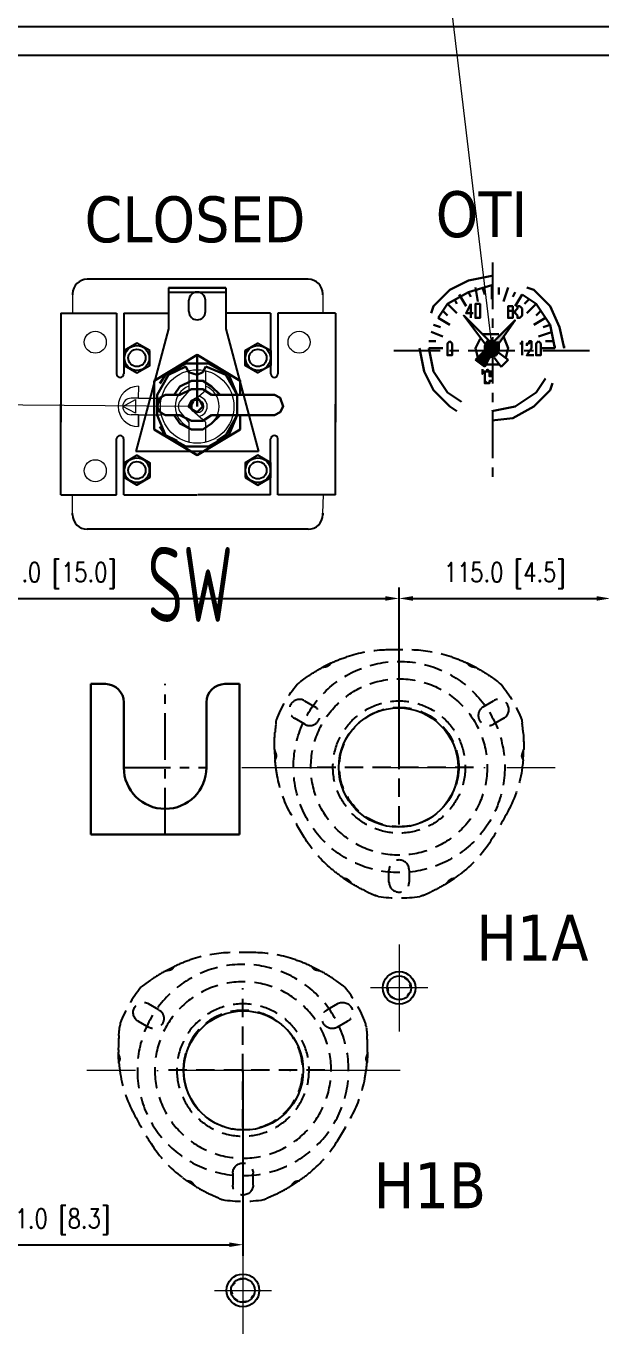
# Model space of a CAD drawing. Header units: millimetres. Extents: x 13152 to 35014, y -6229 to -226.
# Drawn here: x 27159 to 27471, y -1879 to -1167 of the extents above; entities that cross this region are included whole.
import ezdxf
from ezdxf.enums import TextEntityAlignment as Align

# ---------------------------------------------------------------- set-up
doc = ezdxf.new("R2010")
doc.units = ezdxf.units.MM
doc.header["$LTSCALE"] = 4
for name, pattern in [('ACAD_ISO03W100', [1.18, 0.47, -0.71]), ('ACAD_ISO10W100', [18, 12, -3, 0, -3]), ('CENTERX2', [101.6, 63.5, -12.7, 12.7, -12.7]), ('DASHED', [0.75, 0.5, -0.25])]:
    doc.linetypes.add(name, pattern=pattern)
doc.layers.add('1', color=12, linetype='Continuous')
doc.layers.add('4虚线层', color=6, linetype='DASHED')
for name, color, linetype, lineweight in [('标注、文本', 3, 'Continuous', 25), ('粗实线', 4, 'Continuous', 53), ('铁心', 3, 'Continuous', 0)]:
    doc.layers.add(name, color=color, linetype=linetype, lineweight=lineweight)
doc.styles.add('pdm', font='gbenor.shx', dxfattribs={"width": 0.8, "bigfont": 'gbhzfs.shx'})
doc.styles.add('Tahoma$001', font='tahoma.ttf', dxfattribs={"height": 2.159784})
doc.styles.add('TH_GBDIM', font='romans.shx', dxfattribs={"width": 0.8, "bigfont": 'gbcbig.shx'})
doc.dimstyles.new('TH_GBDIM1', dxfattribs={"dimscale": 3, "dimtxt": 3.5, "dimasz": 2.5, "dimexe": 2, "dimexo": 0, "dimgap": 1.5, "dimtad": 1, "dimdec": 1, "dimzin": 0, "dimdsep": 46, "dimtxsty": 'TH_GBDIM', "dimcen": 2.5, "dimclrd": 3, "dimclre": 256, "dimclrt": 2, "dimadec": 0, "dimazin": 0, "dimtfac": 0.714286, "dimtdec": 1, "dimtmove": 0, "dimatfit": 3, "dimfxl": 1, "dimtzin": 0, "dimlwd": -1, "dimlwe": -1, "dimarcsym": 0})

# ---------------------------------------------------------------- blocks, each defined once
blk = doc.blocks.new('A$C03F92070')
at = {"layer": '4虚线层', "ltscale": 5}
for p, q in [((67.85, 40.24), (67.85, 116.01)), ((16.36, 107.57), (21.99, 104.32)), ((113.71, 104.32), (119.34, 107.57)), ((16.49, 94.79), (10.86, 98.04)), ((124.84, 98.04), (119.21, 94.79)), ((23.33, 71.49), (112.37, 71.49)), ((62.35, 8.86), (62.35, 15.36)), ((73.35, 15.36), (73.35, 8.86))]:
    blk.add_line(p, q, dxfattribs=at)
for radius in [57.5, 48, 36, 32.5]:
    blk.add_circle((67.85, 71.49), radius, dxfattribs=at)
at = {"layer": '4虚线层', "ltscale": 5, "extrusion": (0, 0, -1)}
for centre, radius, start, end in [((-62.34, 65.41), 70, 71.02185, 87.94531), ((-67.85, -88.03), 223.54, 87.94531, 92.05469), ((-73.35, 65.41), 70, 92.05469, 108.97815), ((-68.85, 46.49), 90, 64.92451, 71.02185), ((-66.85, 46.49), 90, 108.97815, 115.07549), ((-68.85, 46.49), 90, 55.4521, 61.38179), ((-66.85, 46.49), 90, 118.61821, 124.5479), ((-67.85, 71.49), 71.5, 20.96454, 39.03546), ((-68.85, 46.49), 90, 51.08313, 52.23427), ((-66.85, 46.49), 90, 127.76573, 128.91687), ((-67.85, 71.49), 71.5, 140.96454, 159.03546), ((-90, 83.12), 90, 7.76573, 8.91687), ((-45.7, 83.12), 90, 171.08313, 172.23427), ((-90, 83.12), 90, 358.61821, 4.5479), ((-45.7, 83.12), 90, 175.4521, 181.38179), ((-90, 83.12), 90, 349.46719, 355.07549), ((-65.57, 80.82), 70, 186.60228, 207.21776), ((-45.7, 83.12), 90, 184.92451, 186.60228), ((-70.33, 79.46), 70, 331.9245, 349.46719), ((-205.81, 151.73), 223.54, 327.65027, 331.9245), ((70.97, 151.05), 223.54, 207.21776, 212.35682), ((-76.09, 69.57), 70, 310.17076, 327.65027), ((-58.73, 68.87), 70, 212.35682, 233.02623), ((-89, 84.85), 90, 304.92451, 310.17076), ((-89, 84.85), 90, 295.4521, 301.38179), ((-46.7, 84.85), 90, 238.61821, 244.5479), ((-46.7, 84.85), 90, 233.02623, 235.07549), ((-89, 84.85), 90, 291.08313, 292.23427), ((-67.85, 71.49), 71.5, 260.96454, 279.03546), ((-46.7, 84.85), 90, 247.76573, 248.91687)]:
    blk.add_arc(centre, radius, start, end, dxfattribs=at)
at = {"layer": '4虚线层', "ltscale": 5}
for centre, start, end in [((13.61, 102.81), 60, 240), ((122.09, 102.81), 300, 120), ((19.24, 99.56), 240, 60), ((116.46, 99.56), 120, 300), ((67.85, 15.36), 0, 180), ((67.85, 8.86), 180, 0)]:
    blk.add_arc(centre, 5.5, start, end, dxfattribs=at)
for points, knots in [([(30.89, 128.1), (30.89, 128.1), (30.88, 128.1), (30.83, 128.07), (30.76, 128.04), (30.57, 127.95), (30.45, 127.89), (30.18, 127.77), (30.03, 127.69), (29.7, 127.53), (29.52, 127.45), (29.16, 127.27), (28.96, 127.17), (28.58, 126.98), (28.39, 126.89), (27.99, 126.69), (27.8, 126.59), (27.42, 126.39), (27.24, 126.3), (26.87, 126.11), (26.7, 126.02), (26.39, 125.85), (26.24, 125.77), (25.98, 125.63), (25.87, 125.57), (25.69, 125.47), (25.63, 125.44), (25.58, 125.41), (25.57, 125.4), (25.57, 125.4), (25.57, 125.4), (25.57, 125.4)], [0, 0, 0, 0, 0.043819, 0.043819, 0.119878, 0.119878, 0.195937, 0.195937, 0.271996, 0.271996, 0.348055, 0.348055, 0.424114, 0.424114, 0.500173, 0.500173, 0.576231, 0.576231, 0.65229, 0.65229, 0.728349, 0.728349, 0.804408, 0.804408, 0.880467, 0.880467, 0.956526, 0.956526, 0.994556, 0.994556, 1, 1, 1, 1]), ([(30.71, 128.01), (30.65, 127.99), (30.59, 127.94), (30.48, 127.84), (30.42, 127.77), (30.3, 127.62), (30.24, 127.54), (30.11, 127.35), (30.04, 127.25), (29.89, 127.05), (29.81, 126.95), (29.62, 126.74), (29.51, 126.65), (29.29, 126.47), (29.16, 126.4), (28.9, 126.26), (28.77, 126.2), (28.36, 126.06), (28.08, 125.99), (27.53, 125.87), (27.26, 125.83), (26.87, 125.76), (26.75, 125.74), (26.5, 125.7), (26.38, 125.67), (26.05, 125.61), (25.85, 125.56), (25.74, 125.5)], [0, 0, 0, 0, 0.0625, 0.0625, 0.125, 0.125, 0.1875, 0.1875, 0.25, 0.25, 0.3125, 0.3125, 0.375, 0.375, 0.4375, 0.4375, 0.5, 0.5, 0.625, 0.625, 0.75, 0.75, 0.8125, 0.8125, 0.875, 0.875, 1, 1, 1, 1]), ([(110.13, 125.4), (110.13, 125.4), (110.13, 125.4), (110.13, 125.4), (110.12, 125.41), (110.07, 125.44), (110.01, 125.47), (109.83, 125.57), (109.72, 125.63), (109.46, 125.77), (109.31, 125.85), (108.99, 126.02), (108.81, 126.11), (108.45, 126.3), (108.26, 126.4), (107.88, 126.6), (107.68, 126.7), (107.29, 126.9), (107.1, 127), (106.72, 127.18), (106.53, 127.28), (106.16, 127.46), (105.99, 127.54), (105.66, 127.7), (105.51, 127.77), (105.24, 127.9), (105.12, 127.95), (104.94, 128.04), (104.87, 128.07), (104.82, 128.09), (104.81, 128.1), (104.8, 128.1), (104.8, 128.1), (104.8, 128.1)], [0, 0, 0, 0, 0.005743, 0.005743, 0.043766, 0.043766, 0.119813, 0.119813, 0.195859, 0.195859, 0.271906, 0.271906, 0.347952, 0.347952, 0.423999, 0.423999, 0.500046, 0.500046, 0.576092, 0.576092, 0.652139, 0.652139, 0.728185, 0.728185, 0.804232, 0.804232, 0.880279, 0.880279, 0.956325, 0.956325, 0.994349, 0.994349, 1, 1, 1, 1]), ([(109.96, 125.5), (109.9, 125.53), (109.83, 125.55), (109.65, 125.6), (109.54, 125.63), (109.21, 125.7), (108.96, 125.74), (108.44, 125.83), (108.17, 125.87), (107.63, 125.99), (107.34, 126.06), (106.94, 126.2), (106.8, 126.26), (106.54, 126.39), (106.42, 126.47), (106.19, 126.64), (106.08, 126.74), (105.9, 126.94), (105.81, 127.05), (105.66, 127.25), (105.59, 127.35), (105.46, 127.53), (105.39, 127.62), (105.28, 127.77), (105.22, 127.84), (105.11, 127.94), (105.05, 127.99), (104.99, 128.01)], [0, 0, 0, 0, 0.0625, 0.0625, 0.125, 0.125, 0.25, 0.25, 0.375, 0.375, 0.5, 0.5, 0.5625, 0.5625, 0.625, 0.625, 0.6875, 0.6875, 0.75, 0.75, 0.8125, 0.8125, 0.875, 0.875, 0.9375, 0.9375, 1, 1, 1, 1]), ([(13.95, 117.81), (13.92, 117.79), (13.88, 117.76), (13.82, 117.71), (13.77, 117.67), (13.74, 117.65), (13.73, 117.64)], [0, 0, 0, 0, 0.272943, 0.542517, 0.809704, 1, 1, 1, 1]), ([(14.22, 118.02), (14.2, 118), (14.15, 117.96), (14.08, 117.91), (14.01, 117.86), (13.97, 117.82), (13.95, 117.81)], [0, 0, 0, 0, 0.251777, 0.501943, 0.751136, 1, 1, 1, 1]), ([(14.55, 118.27), (14.52, 118.25), (14.46, 118.2), (14.38, 118.14), (14.3, 118.08), (14.25, 118.04), (14.22, 118.02)], [0, 0, 0, 0, 0.251749, 0.501948, 0.751171, 1, 1, 1, 1]), ([(15.74, 119.15), (15.69, 119.12), (15.59, 119.05), (15.45, 118.94), (15.32, 118.84), (15.18, 118.74), (15.05, 118.65), (14.92, 118.55), (14.8, 118.45), (14.67, 118.36), (14.59, 118.3), (14.55, 118.27)], [0, 0, 0, 0, 0.114473, 0.22719, 0.338528, 0.448878, 0.558641, 0.668227, 0.778044, 0.888502, 1, 1, 1, 1]), ([(17.82, 120.63), (17.81, 120.62), (17.74, 120.57), (17.58, 120.46), (17.28, 120.26), (16.94, 120.02), (16.6, 119.78), (16.29, 119.55), (16.01, 119.35), (15.83, 119.22), (15.74, 119.15)], [0, 0, 0, 0, 0.026865, 0.187364, 0.351072, 0.511786, 0.674931, 0.783277, 0.891149, 1, 1, 1, 1]), ([(119.96, 119.15), (119.92, 119.19), (119.82, 119.25), (119.69, 119.35), (119.55, 119.45), (119.41, 119.55), (119.28, 119.65), (119.06, 119.81), (118.76, 120.02), (118.42, 120.26), (118.12, 120.46), (117.96, 120.57), (117.89, 120.62), (117.88, 120.63)], [0, 0, 0, 0, 0.05466, 0.108896, 0.162888, 0.216817, 0.270864, 0.325211, 0.488741, 0.649833, 0.813717, 0.974388, 1, 1, 1, 1]), ([(121.15, 118.27), (121.11, 118.3), (121.03, 118.36), (120.9, 118.45), (120.78, 118.55), (120.65, 118.65), (120.52, 118.74), (120.38, 118.84), (120.25, 118.94), (120.1, 119.05), (120.01, 119.12), (119.96, 119.15)], [0, 0, 0, 0, 0.111498, 0.221956, 0.331773, 0.441359, 0.551122, 0.661472, 0.77281, 0.885527, 1, 1, 1, 1]), ([(121.48, 118.02), (121.45, 118.04), (121.4, 118.08), (121.32, 118.14), (121.23, 118.2), (121.18, 118.25), (121.15, 118.27)], [0, 0, 0, 0, 0.248829, 0.498052, 0.748251, 1, 1, 1, 1]), ([(121.75, 117.81), (121.73, 117.82), (121.69, 117.86), (121.62, 117.91), (121.55, 117.96), (121.5, 118), (121.48, 118.02)], [0, 0, 0, 0, 0.248864, 0.498057, 0.748223, 1, 1, 1, 1]), ([(121.97, 117.64), (121.96, 117.65), (121.93, 117.67), (121.88, 117.71), (121.82, 117.76), (121.78, 117.79), (121.75, 117.81)], [0, 0, 0, 0, 0.190293, 0.457482, 0.727057, 1, 1, 1, 1]), ([(0.52, 92.79), (0.51, 92.73), (0.5, 92.62), (0.48, 92.45), (0.46, 92.28), (0.45, 92.11), (0.43, 91.95), (0.4, 91.68), (0.37, 91.32), (0.33, 90.9), (0.3, 90.54), (0.29, 90.34), (0.28, 90.26), (0.28, 90.25)], [0, 0, 0, 0, 0.05466, 0.108897, 0.162889, 0.216817, 0.270864, 0.325211, 0.488741, 0.649833, 0.813717, 0.974388, 1, 1, 1, 1]), ([(0.69, 94.25), (0.68, 94.21), (0.67, 94.11), (0.65, 93.95), (0.63, 93.8), (0.61, 93.64), (0.59, 93.47), (0.57, 93.31), (0.55, 93.14), (0.53, 92.96), (0.52, 92.85), (0.52, 92.79)], [0, 0, 0, 0, 0.111498, 0.221956, 0.331773, 0.441359, 0.551122, 0.661472, 0.77281, 0.885527, 1, 1, 1, 1]), ([(0.74, 94.67), (0.73, 94.63), (0.73, 94.57), (0.71, 94.47), (0.7, 94.36), (0.69, 94.29), (0.69, 94.25)], [0, 0, 0, 0, 0.248829, 0.498052, 0.748251, 1, 1, 1, 1]), ([(0.82, 95.29), (0.82, 95.27), (0.81, 95.24), (0.81, 95.17), (0.8, 95.1), (0.79, 95.04), (0.78, 95.01)], [0, 0, 0, 0, 0.190297, 0.457484, 0.727058, 1, 1, 1, 1]), ([(134.92, 95.01), (134.91, 95.04), (134.9, 95.1), (134.89, 95.17), (134.89, 95.24), (134.88, 95.27), (134.88, 95.29)], [0, 0, 0, 0, 0.272943, 0.542517, 0.809704, 1, 1, 1, 1]), ([(134.96, 94.67), (134.96, 94.7), (134.95, 94.76), (134.94, 94.85), (134.93, 94.93), (134.92, 94.98), (134.92, 95.01)], [0, 0, 0, 0, 0.251777, 0.501943, 0.751136, 1, 1, 1, 1]), ([(135.01, 94.25), (135.01, 94.29), (135, 94.36), (134.99, 94.47), (134.97, 94.57), (134.96, 94.63), (134.96, 94.67)], [0, 0, 0, 0, 0.251749, 0.501948, 0.751171, 1, 1, 1, 1]), ([(135.18, 92.79), (135.18, 92.85), (135.16, 92.96), (135.15, 93.14), (135.13, 93.31), (135.11, 93.47), (135.09, 93.64), (135.07, 93.8), (135.05, 93.95), (135.03, 94.11), (135.02, 94.21), (135.01, 94.25)], [0, 0, 0, 0, 0.114473, 0.22719, 0.338528, 0.448878, 0.558641, 0.668227, 0.778044, 0.888502, 1, 1, 1, 1]), ([(135.42, 90.25), (135.42, 90.26), (135.41, 90.34), (135.4, 90.54), (135.37, 90.9), (135.33, 91.31), (135.29, 91.73), (135.25, 92.11), (135.22, 92.45), (135.2, 92.67), (135.18, 92.79)], [0, 0, 0, 0, 0.026865, 0.187364, 0.351073, 0.511786, 0.674931, 0.783277, 0.891149, 1, 1, 1, 1]), ([(0.02, 81.15), (0.02, 81.15), (0.02, 81.15), (0.02, 81.15), (0.02, 81.14), (0.02, 81.08), (0.02, 81.01), (0.02, 80.81), (0.03, 80.68), (0.04, 80.38), (0.04, 80.21), (0.05, 79.85), (0.06, 79.65), (0.08, 79.24), (0.09, 79.03), (0.11, 78.6), (0.12, 78.38), (0.14, 77.94), (0.16, 77.72), (0.18, 77.3), (0.2, 77.09), (0.23, 76.68), (0.24, 76.49), (0.27, 76.13), (0.28, 75.96), (0.3, 75.67), (0.32, 75.54), (0.33, 75.33), (0.34, 75.26), (0.34, 75.2), (0.35, 75.19), (0.35, 75.19), (0.35, 75.19), (0.35, 75.19)], [0, 0, 0, 0, 0.005743, 0.005743, 0.043766, 0.043766, 0.119813, 0.119813, 0.195859, 0.195859, 0.271906, 0.271906, 0.347952, 0.347952, 0.423999, 0.423999, 0.500046, 0.500046, 0.576092, 0.576092, 0.652139, 0.652139, 0.728185, 0.728185, 0.804232, 0.804232, 0.880279, 0.880279, 0.956325, 0.956325, 0.994349, 0.994349, 1, 1, 1, 1]), ([(0.02, 80.95), (0.02, 80.89), (0.04, 80.81), (0.08, 80.63), (0.12, 80.53), (0.22, 80.21), (0.31, 79.97), (0.5, 79.47), (0.59, 79.22), (0.76, 78.69), (0.85, 78.41), (0.92, 77.98), (0.94, 77.84), (0.96, 77.55), (0.95, 77.4), (0.91, 77.12), (0.88, 76.97), (0.8, 76.71), (0.75, 76.59), (0.65, 76.35), (0.6, 76.24), (0.51, 76.03), (0.47, 75.94), (0.39, 75.76), (0.37, 75.68), (0.33, 75.53), (0.32, 75.46), (0.33, 75.4)], [0, 0, 0, 0, 0.0625, 0.0625, 0.125, 0.125, 0.25, 0.25, 0.375, 0.375, 0.5, 0.5, 0.5625, 0.5625, 0.625, 0.625, 0.6875, 0.6875, 0.75, 0.75, 0.8125, 0.8125, 0.875, 0.875, 0.9375, 0.9375, 1, 1, 1, 1]), ([(135.37, 75.4), (135.38, 75.46), (135.37, 75.53), (135.33, 75.68), (135.31, 75.76), (135.23, 75.94), (135.19, 76.03), (135.1, 76.24), (135.04, 76.35), (134.95, 76.58), (134.9, 76.71), (134.82, 76.97), (134.79, 77.11), (134.75, 77.4), (134.74, 77.54), (134.76, 77.83), (134.78, 77.98), (134.85, 78.4), (134.93, 78.68), (135.11, 79.21), (135.2, 79.47), (135.34, 79.84), (135.38, 79.96), (135.47, 80.2), (135.51, 80.31), (135.62, 80.63), (135.68, 80.83), (135.68, 80.95)], [0, 0, 0, 0, 0.0625, 0.0625, 0.125, 0.125, 0.1875, 0.1875, 0.25, 0.25, 0.3125, 0.3125, 0.375, 0.375, 0.4375, 0.4375, 0.5, 0.5, 0.625, 0.625, 0.75, 0.75, 0.8125, 0.8125, 0.875, 0.875, 1, 1, 1, 1]), ([(135.35, 75.19), (135.35, 75.19), (135.35, 75.2), (135.36, 75.26), (135.37, 75.34), (135.38, 75.54), (135.4, 75.67), (135.42, 75.97), (135.43, 76.14), (135.46, 76.51), (135.48, 76.7), (135.5, 77.11), (135.52, 77.32), (135.54, 77.75), (135.56, 77.97), (135.58, 78.41), (135.59, 78.62), (135.61, 79.05), (135.62, 79.26), (135.64, 79.67), (135.65, 79.86), (135.66, 80.22), (135.66, 80.39), (135.67, 80.68), (135.67, 80.81), (135.68, 81.01), (135.68, 81.08), (135.68, 81.14), (135.68, 81.15), (135.68, 81.15), (135.68, 81.15), (135.68, 81.15)], [0, 0, 0, 0, 0.043819, 0.043819, 0.119878, 0.119878, 0.195937, 0.195937, 0.271996, 0.271996, 0.348055, 0.348055, 0.424114, 0.424114, 0.500173, 0.500173, 0.576232, 0.576232, 0.65229, 0.65229, 0.728349, 0.728349, 0.804408, 0.804408, 0.880467, 0.880467, 0.956526, 0.956526, 0.994556, 0.994556, 1, 1, 1, 1]), ([(37.3, 11.18), (37.3, 11.18), (37.31, 11.17), (37.36, 11.14), (37.42, 11.09), (37.59, 10.98), (37.7, 10.9), (37.95, 10.73), (38.09, 10.63), (38.39, 10.43), (38.55, 10.32), (38.89, 10.09), (39.07, 9.97), (39.42, 9.73), (39.61, 9.61), (39.98, 9.37), (40.16, 9.26), (40.51, 9.03), (40.69, 8.91), (41.04, 8.69), (41.2, 8.59), (41.51, 8.4), (41.65, 8.31), (41.9, 8.16), (42.01, 8.09), (42.18, 7.99), (42.24, 7.95), (42.29, 7.92), (42.3, 7.91), (42.3, 7.91), (42.3, 7.91), (42.3, 7.91)], [0, 0, 0, 0, 0.043819, 0.043819, 0.119878, 0.119878, 0.195937, 0.195937, 0.271996, 0.271996, 0.348055, 0.348055, 0.424114, 0.424114, 0.500173, 0.500173, 0.576231, 0.576231, 0.65229, 0.65229, 0.728349, 0.728349, 0.804408, 0.804408, 0.880467, 0.880467, 0.956526, 0.956526, 0.994556, 0.994556, 1, 1, 1, 1]), ([(37.47, 11.06), (37.52, 11.02), (37.59, 11), (37.73, 10.95), (37.82, 10.93), (38.01, 10.91), (38.11, 10.9), (38.34, 10.88), (38.46, 10.87), (38.71, 10.83), (38.85, 10.81), (39.11, 10.75), (39.25, 10.71), (39.52, 10.6), (39.64, 10.53), (39.89, 10.37), (40.01, 10.29), (40.34, 10.01), (40.54, 9.8), (40.91, 9.38), (41.09, 9.17), (41.34, 8.87), (41.42, 8.77), (41.58, 8.58), (41.66, 8.48), (41.88, 8.23), (42.02, 8.08), (42.13, 8.02)], [0, 0, 0, 0, 0.0625, 0.0625, 0.125, 0.125, 0.1875, 0.1875, 0.25, 0.25, 0.3125, 0.3125, 0.375, 0.375, 0.4375, 0.4375, 0.5, 0.5, 0.625, 0.625, 0.75, 0.75, 0.8125, 0.8125, 0.875, 0.875, 1, 1, 1, 1]), ([(93.4, 7.91), (93.4, 7.91), (93.4, 7.91), (93.4, 7.91), (93.41, 7.92), (93.46, 7.95), (93.52, 7.99), (93.69, 8.09), (93.8, 8.16), (94.06, 8.32), (94.2, 8.4), (94.51, 8.6), (94.68, 8.7), (95.02, 8.92), (95.2, 9.04), (95.56, 9.27), (95.75, 9.39), (96.12, 9.63), (96.3, 9.75), (96.65, 9.98), (96.83, 10.1), (97.16, 10.33), (97.32, 10.43), (97.62, 10.64), (97.76, 10.73), (98.01, 10.9), (98.11, 10.98), (98.28, 11.1), (98.34, 11.14), (98.39, 11.17), (98.4, 11.18), (98.4, 11.18), (98.4, 11.18), (98.4, 11.18)], [0, 0, 0, 0, 0.005743, 0.005743, 0.043766, 0.043766, 0.119813, 0.119813, 0.195859, 0.195859, 0.271906, 0.271906, 0.347952, 0.347952, 0.423999, 0.423999, 0.500046, 0.500046, 0.576092, 0.576092, 0.652139, 0.652139, 0.728185, 0.728185, 0.804232, 0.804232, 0.880279, 0.880279, 0.956325, 0.956325, 0.994349, 0.994349, 1, 1, 1, 1]), ([(93.57, 8.02), (93.62, 8.05), (93.68, 8.1), (93.82, 8.23), (93.89, 8.31), (94.11, 8.56), (94.27, 8.76), (94.61, 9.17), (94.79, 9.38), (95.16, 9.79), (95.36, 10), (95.69, 10.28), (95.8, 10.37), (96.05, 10.53), (96.18, 10.6), (96.44, 10.71), (96.58, 10.75), (96.85, 10.81), (96.98, 10.83), (97.24, 10.87), (97.36, 10.88), (97.58, 10.9), (97.69, 10.91), (97.88, 10.93), (97.96, 10.95), (98.11, 11), (98.18, 11.02), (98.23, 11.06)], [0, 0, 0, 0, 0.0625, 0.0625, 0.125, 0.125, 0.25, 0.25, 0.375, 0.375, 0.5, 0.5, 0.5625, 0.5625, 0.625, 0.625, 0.6875, 0.6875, 0.75, 0.75, 0.8125, 0.8125, 0.875, 0.875, 0.9375, 0.9375, 1, 1, 1, 1]), ([(50.31, 3.59), (50.32, 3.59), (50.4, 3.55), (50.57, 3.46), (50.9, 3.31), (51.28, 3.14), (51.66, 2.96), (52.01, 2.8), (52.32, 2.67), (52.52, 2.57), (52.63, 2.53)], [0, 0, 0, 0, 0.026866, 0.187364, 0.351073, 0.511786, 0.674931, 0.783277, 0.891149, 1, 1, 1, 1]), ([(52.63, 2.53), (52.68, 2.5), (52.79, 2.46), (52.95, 2.39), (53.11, 2.32), (53.26, 2.25), (53.41, 2.19), (53.56, 2.12), (53.7, 2.06), (53.85, 2), (53.94, 1.96), (53.98, 1.94)], [0, 0, 0, 0, 0.114473, 0.22719, 0.338528, 0.448878, 0.558641, 0.668227, 0.778044, 0.888502, 1, 1, 1, 1]), ([(53.98, 1.94), (54.02, 1.93), (54.09, 1.9), (54.18, 1.86), (54.28, 1.82), (54.34, 1.79), (54.37, 1.78)], [0, 0, 0, 0, 0.251749, 0.501948, 0.751171, 1, 1, 1, 1]), ([(54.37, 1.78), (54.4, 1.77), (54.45, 1.74), (54.54, 1.71), (54.61, 1.68), (54.66, 1.66), (54.69, 1.65)], [0, 0, 0, 0, 0.251777, 0.501943, 0.751136, 1, 1, 1, 1]), ([(54.69, 1.65), (54.71, 1.64), (54.77, 1.61), (54.84, 1.58), (54.9, 1.56), (54.93, 1.55), (54.94, 1.54)], [0, 0, 0, 0, 0.272943, 0.542518, 0.809705, 1, 1, 1, 1]), ([(80.76, 1.54), (80.77, 1.55), (80.8, 1.56), (80.86, 1.58), (80.93, 1.61), (80.99, 1.64), (81.01, 1.65)], [0, 0, 0, 0, 0.190295, 0.457482, 0.727057, 1, 1, 1, 1]), ([(81.01, 1.65), (81.04, 1.66), (81.08, 1.68), (81.16, 1.71), (81.25, 1.74), (81.3, 1.77), (81.33, 1.78)], [0, 0, 0, 0, 0.248864, 0.498057, 0.748223, 1, 1, 1, 1]), ([(81.33, 1.78), (81.36, 1.79), (81.42, 1.82), (81.52, 1.86), (81.61, 1.9), (81.68, 1.93), (81.72, 1.94)], [0, 0, 0, 0, 0.248829, 0.498052, 0.748251, 1, 1, 1, 1]), ([(81.72, 1.94), (81.76, 1.96), (81.85, 2), (82, 2.06), (82.14, 2.12), (82.29, 2.19), (82.44, 2.25), (82.59, 2.32), (82.75, 2.39), (82.91, 2.46), (83.02, 2.5), (83.07, 2.53)], [0, 0, 0, 0, 0.111498, 0.221956, 0.331773, 0.441359, 0.551122, 0.661472, 0.77281, 0.885527, 1, 1, 1, 1]), ([(83.07, 2.53), (83.12, 2.55), (83.23, 2.6), (83.38, 2.67), (83.54, 2.73), (83.69, 2.8), (83.84, 2.87), (84.09, 2.98), (84.42, 3.14), (84.8, 3.31), (85.13, 3.46), (85.3, 3.55), (85.38, 3.58), (85.39, 3.59)], [0, 0, 0, 0, 0.05466, 0.108897, 0.162889, 0.216817, 0.270864, 0.325211, 0.488741, 0.649834, 0.813718, 0.974389, 1, 1, 1, 1])]:
    blk.add_open_spline(points, degree=3, knots=knots, dxfattribs=at)
blk.add_open_spline([(0.82, 95.28), (0.81, 95.2), (0.82, 95.09), (0.84, 94.95)], degree=3, dxfattribs=at)
blk = doc.blocks.new('A$C78BF4BCD')
at = {"layer": '1', "color": 1, "linetype": 'CENTERX2', "lineweight": -3, "ltscale": 0.1}
for p, q in [((40.5, 0), (40.5, 82)), ((63, 36.5), (18, 36.5))]:
    blk.add_line(p, q, dxfattribs=at)
at = {"layer": '粗实线', "lineweight": 30}
for p, q in [((0, 0), (0, 82)), ((8, 82), (0, 82)), ((81, 82), (73, 82)), ((81, 0), (81, 82)), ((18, 36.5), (18, 72)), ((63, 36.5), (63, 72)), ((81, 0), (0, 0))]:
    blk.add_line(p, q, dxfattribs=at)
for centre, radius, start, end in [((8, 72), 10, 0, 90), ((73, 72), 10, 90, 180), ((40.5, 36.5), 22.5, 180, 0)]:
    blk.add_arc(centre, radius, start, end, dxfattribs=at)
blk = doc.blocks.new('A$C2C6D2C8C')
at = {"color": 0, "linetype": 'ByBlock'}
for p, q in [((134.71, 136.18), (14.42, 136.18)), ((6.48, 128.24), (6.48, 127.68)), ((58.68, 131.42), (58.68, 109.14)), ((89.87, 131.42), (58.68, 131.42)), ((58.68, 131.42), (89.87, 131.42)), ((58.68, 129.19), (89.87, 129.19)), ((89.87, 131.42), (89.87, 109.14)), ((142.66, 127.68), (142.66, 128.24)), ((69.82, 118.56), (69.82, 124.74)), ((78.73, 118.56), (78.73, 124.74)), ((0, 117.68), (30.38, 117.68)), ((0, 117.68), (0, 58.38)), ((20.29, 117.68), (26.38, 117.68)), ((30.29, 117.68), (30.38, 117.68)), ((30.38, 117.68), (30.38, 84.6)), ((34.29, 117.68), (58.68, 117.68)), ((34.29, 117.68), (34.29, 84.6)), ((114.27, 117.68), (89.87, 117.68)), ((114.27, 117.68), (114.27, 84.6)), ((149.56, 117.68), (118.18, 117.68)), ((118.51, 117.68), (118.18, 117.68)), ((118.18, 117.68), (118.18, 84.6)), ((143.69, 117.68), (132.42, 117.68)), ((149.56, 117.68), (149.56, 58.38)), ((58.68, 109.14), (40.86, 42.3)), ((89.87, 109.14), (107.7, 42.3)), ((0, 18.79), (0, 68.09)), ((149.56, 18.79), (149.56, 68.09)), ((30.38, 18.79), (30.38, 49.17)), ((34.29, 18.79), (34.29, 49.17)), ((114.27, 18.79), (114.27, 49.17)), ((118.18, 18.79), (118.18, 49.17)), ((107.7, 42.3), (40.86, 42.3)), ((0, 18.79), (18.78, 18.79)), ((18.78, 18.79), (30.38, 18.79)), ((34.29, 18.79), (74.23, 18.79)), ((114.27, 18.79), (74.57, 18.79)), ((142.99, 18.79), (118.18, 18.79)), ((149.56, 18.79), (132.42, 18.79)), ((6.48, 7.94), (6.48, 8.79)), ((142.66, 8.79), (142.66, 7.94)), ((142.66, 7.94), (142.66, 8.79)), ((74.57, 0), (14.42, 0)), ((134.71, 0), (61.46, 0))]:
    blk.add_line(p, q, dxfattribs=at)
at = {"lineweight": 15}
for p, q in [((6.48, 127.68), (6.48, 117.68)), ((142.66, 127.68), (142.66, 117.68)), ((42.28, 77.88), (42.2, 71.38)), ((6.48, 8.37), (6.48, 18.79)), ((142.66, 8.79), (142.99, 18.79))]:
    blk.add_line(p, q, dxfattribs=at)
at = {"color": 0, "linetype": 'ByBlock', "lineweight": 18}
for p, q in [((69.78, 86.37), (69.78, 75.38)), ((78.78, 86.37), (78.78, 75.38)), ((42.28, 71.38), (38.28, 71.38)), ((42.28, 71.38), (54.79, 71.38)), ((69.78, 75.38), (65.2, 70.19)), ((69.78, 75.38), (68.12, 73.5)), ((78.78, 75.38), (71.47, 69.17)), ((33.78, 66.88), (40.78, 70.59)), ((40.78, 63.18), (33.78, 66.88)), ((40.78, 70.59), (40.78, 63.18)), ((78.78, 58.38), (71.47, 64.6)), ((42.28, 62.38), (38.28, 62.38)), ((42.28, 62.38), (54.79, 62.38)), ((42.28, 62.38), (42.28, 55.88)), ((42.28, 55.88), (42.28, 62.38)), ((65.2, 63.58), (69.78, 58.38)), ((69.78, 58.38), (68.12, 60.27)), ((69.78, 58.38), (69.78, 47.4)), ((78.78, 58.38), (78.78, 47.4))]:
    blk.add_line(p, q, dxfattribs=at)
at = {"color": 0, "linetype": 'ByBlock'}
for points in [[(48.46, 97.34), (41.45, 101.39), (34.44, 97.34), (34.44, 89.25), (41.45, 85.2), (48.46, 89.25)], [(100.34, 97.34), (107.35, 101.39), (114.36, 97.34), (114.36, 89.25), (107.35, 85.2), (100.34, 89.25)], [(48.46, 28.13), (41.45, 24.08), (34.44, 28.13), (34.44, 36.22), (41.45, 40.27), (48.46, 36.22)], [(100.34, 28.13), (107.35, 24.08), (114.36, 28.13), (114.36, 36.22), (107.35, 40.27), (100.34, 36.22)]]:
    blk.add_lwpolyline(points, close=True, dxfattribs=at)
at = {"lineweight": 15}
for centre in [(18.78, 101.88), (129.78, 101.88), (18.78, 31.88)]:
    blk.add_circle(centre, 6, dxfattribs=at)
at = {"color": 0, "linetype": 'ByBlock'}
for centre, radius in [((41.45, 93.3), 6.76), ((107.35, 93.3), 6.76), ((41.48, 93.34), 4.75), ((107.32, 93.34), 4.75), ((41.45, 32.17), 6.76), ((41.48, 32.13), 4.75), ((107.35, 32.17), 6.76), ((107.32, 32.13), 4.75)]:
    blk.add_circle(centre, radius, dxfattribs=at)
at = {"color": 0, "linetype": 'ByBlock', "lineweight": 18}
for radius in [20, 3.5]:
    blk.add_circle((74.28, 66.88), radius, dxfattribs=at)
at = {"color": 0, "linetype": 'ByBlock'}
for centre, radius, start, end in [((14.42, 128.24), 7.94, 90, 180), ((134.71, 128.24), 7.94, 0, 90), ((74.28, 124.74), 4.46, 0, 180), ((74.28, 118.56), 4.46, 180, 0), ((32.33, 84.64), 1.91, 181.29957, 358.70043), ((116.22, 84.64), 1.91, 181.29957, 358.70043), ((32.33, 49.13), 1.91, 1.29957, 178.70043), ((116.22, 49.13), 1.91, 1.29957, 178.70043), ((14.42, 7.94), 7.94, 180, 270), ((134.71, 7.94), 7.94, 270, 0)]:
    blk.add_arc(centre, radius, start, end, dxfattribs=at)
at = {"color": 0, "linetype": 'ByBlock', "lineweight": 18}
for centre, radius, start, end in [((42.28, 66.88), 11, 90, 270), ((38.28, 66.88), 4.5, 90, 270), ((74.28, 66.88), 12, 112.02431, 247.97569), ((74.28, 66.88), 5.5, 279.27093, 80.72907), ((74.28, 66.88), 12, 292.02431, 67.97569), ((68.95, 66.88), 5, 138.57633, 221.42367), ((74.34, 66.88), 3, 130.36454, 229.63546)]:
    blk.add_arc(centre, radius, start, end, dxfattribs=at)
at = {"layer": '粗实线', "lineweight": 30}
for points in [[(74.28, 66.88), (74.28, 94.98), (50.87, 80.93)], [(74.28, 94.98), (97.69, 80.93), (97.69, 73.13)], [(68.04, 88.73), (58.67, 84.05), (52.43, 73.13), (52.43, 62.2), (57.11, 51.28), (63.35, 48.16)], [(96.13, 73.13), (91.44, 84.05), (80.52, 90.29), (68.04, 90.29), (57.11, 84.05), (53.99, 79.37)], [(68.04, 88.73), (69.6, 85.61), (74.28, 84.05), (77.4, 85.61), (78.96, 88.73)], [(85.2, 48.16), (89.88, 51.28), (96.13, 62.2), (96.13, 73.13), (89.88, 84.05), (78.96, 88.73)], [(97.69, 54.4), (74.28, 40.36), (50.87, 54.4), (50.87, 80.93)], [(86.76, 73.13), (82.08, 77.81), (77.4, 80.93), (71.16, 80.93), (64.91, 77.81), (61.79, 73.13)], [(57.11, 73.13), (53.99, 71.57), (52.43, 66.88), (53.99, 63.76), (57.11, 62.2)], [(82.08, 73.13), (77.4, 76.25), (71.16, 76.25), (64.91, 73.13)], [(116.41, 62.2), (119.53, 63.76), (121.1, 66.88), (119.53, 71.57), (116.41, 73.13)], [(53.99, 55.96), (57.11, 51.28), (68.04, 45.04), (80.52, 45.04), (91.44, 51.28), (96.13, 62.2)], [(61.79, 62.2), (64.91, 57.52), (71.16, 54.4), (77.4, 54.4), (82.08, 57.52), (86.76, 62.2)], [(64.91, 62.2), (71.16, 59.08), (77.4, 59.08), (82.08, 62.2)], [(97.69, 62.2), (97.69, 54.4)]]:
    blk.add_lwpolyline(points, dxfattribs=at)
blk.add_lwpolyline([(77.4, 66.88), (75.84, 70.01), (74.28, 71.57), (71.16, 70.01), (69.6, 66.88), (71.16, 65.32), (74.28, 63.76), (75.84, 65.32)], close=True, dxfattribs=at)
for points in [[(57.11, 73.13), (57.11, 73.13), (64.91, 73.13), (64.91, 73.13)], [(82.08, 73.13), (82.08, 73.13), (116.41, 73.13), (116.41, 73.13)], [(57.11, 62.2), (57.11, 62.2), (64.91, 62.2), (64.91, 62.2)], [(82.08, 62.2), (82.08, 62.2), (116.41, 62.2), (116.41, 62.2)]]:
    blk.add_open_spline(points, degree=3, dxfattribs=at)
blk = doc.blocks.new('A$C3EE72B81')
at = {"layer": '粗实线', "lineweight": 30}
h = blk.add_hatch(color=256, dxfattribs=at)
h.dxf.hatch_style = 2
h.paths.add_polyline_path([(1.736, 1.82), (1.355, 1.439), (1.482, 1.439)])
h = blk.add_hatch(color=256, dxfattribs=at)
h.dxf.hatch_style = 2
h.paths.add_polyline_path([(1.228, 1.439), (1.185, 1.397), (1.439, 1.397)])
h = blk.add_hatch(color=256, dxfattribs=at)
h.dxf.hatch_style = 2
h.paths.add_polyline_path([(1.228, 1.439), (1.482, 1.439), (1.439, 1.397)])
h = blk.add_hatch(color=256, dxfattribs=at)
h.dxf.hatch_style = 2
h.paths.add_polyline_path([(1.185, 1.27), (1.101, 1.185), (1.397, 1.185)])
h = blk.add_hatch(color=256, dxfattribs=at)
h.dxf.hatch_style = 2
h.paths.add_polyline_path([(1.185, 1.397), (1.185, 1.355), (1.439, 1.355)])
h = blk.add_hatch(color=256, dxfattribs=at)
h.dxf.hatch_style = 2
h.paths.add_polyline_path([(1.185, 1.397), (1.439, 1.397), (1.439, 1.355)])
h = blk.add_hatch(color=256, dxfattribs=at)
h.dxf.hatch_style = 2
h.paths.add_polyline_path([(1.185, 1.355), (1.185, 1.27), (1.439, 1.27)])
h = blk.add_hatch(color=256, dxfattribs=at)
h.dxf.hatch_style = 2
h.paths.add_polyline_path([(1.185, 1.355), (1.439, 1.355), (1.439, 1.27)])
h = blk.add_hatch(color=256, dxfattribs=at)
h.dxf.hatch_style = 2
h.paths.add_polyline_path([(1.185, 1.27), (1.439, 1.27), (1.397, 1.185)])
h = blk.add_hatch(color=256, dxfattribs=at)
h.dxf.hatch_style = 2
h.paths.add_polyline_path([(1.058, 1.143), (1.016, 1.101), (1.27, 1.101)])
h = blk.add_hatch(color=256, dxfattribs=at)
h.dxf.hatch_style = 2
h.paths.add_polyline_path([(1.016, 1.101), (1.27, 1.101), (1.185, 0.974)])
h = blk.add_hatch(color=256, dxfattribs=at)
h.dxf.hatch_style = 2
h.paths.add_polyline_path([(1.101, 1.185), (1.058, 1.143), (1.27, 1.143)])
h = blk.add_hatch(color=256, dxfattribs=at)
h.dxf.hatch_style = 2
h.paths.add_polyline_path([(1.058, 1.143), (1.27, 1.143), (1.27, 1.101)])
h = blk.add_hatch(color=256, dxfattribs=at)
h.dxf.hatch_style = 2
h.paths.add_polyline_path([(1.101, 1.185), (1.397, 1.185), (1.27, 1.143)])
h = blk.add_hatch(color=256, dxfattribs=at)
h.dxf.hatch_style = 2
h.paths.add_polyline_path([(1.143, 0.889), (1.143, 0.847), (1.143, 0.889), (1.185, 0.889)])
h = blk.add_hatch(color=256, dxfattribs=at)
h.dxf.hatch_style = 2
h.paths.add_polyline_path([(1.228, 0.931), (1.228, 0.889), (1.185, 0.889), (1.185, 0.847), (1.185, 0.804), (1.185, 0.762), (1.185, 0.72), (1.185, 0.677), (1.228, 0.677), (1.27, 0.677), (1.228, 0.677), (1.185, 0.72), (1.185, 0.762), (1.185, 0.804), (1.185, 0.847), (1.185, 0.889), (1.228, 0.889), (1.27, 0.889)])
h = blk.add_hatch(color=256, dxfattribs=at)
h.dxf.hatch_style = 2
h.paths.add_polyline_path([(1.312, 0.72), (1.27, 0.72), (1.27, 0.677), (1.228, 0.677), (1.27, 0.677), (1.27, 0.72)])
h = blk.add_hatch(color=256, dxfattribs=at)
h.dxf.hatch_style = 2
h.paths.add_polyline_path([(1.312, 0.889), (1.27, 0.889), (1.27, 0.847), (1.27, 0.804), (1.312, 0.804)])
for points in [[(1.312, 2.625), (0.889, 2.54), (0.55, 2.371), (0.254, 2.074), (0.212, 1.947)], [(1.312, 2.625), (0.889, 2.54), (0.55, 2.371), (0.254, 2.074), (0.212, 1.947)], [(1.312, 2.455), (0.889, 2.328), (0.508, 2.117), (0.339, 1.863)], [(2.625, 1.312), (2.54, 1.693), (2.371, 2.074), (2.074, 2.371), (1.947, 2.413)], [(2.625, 1.312), (2.54, 1.693), (2.371, 2.074), (2.074, 2.371), (1.947, 2.413)], [(2.455, 1.312), (2.371, 1.736), (2.117, 2.117), (1.863, 2.286)], [(1.27, 1.439), (0.804, 1.905), (1.185, 1.397)], [(0.931, 2.117), (0.847, 1.947), (0.974, 1.947)], [(0.931, 2.117), (0.931, 1.863)], [(1.355, 1.439), (1.736, 1.82), (1.439, 1.397)], [(1.101, 1.482), (1.016, 1.312), (1.058, 1.143)], [(1.439, 1.566), (1.143, 1.566)], [(1.355, 1.439), (1.228, 1.439), (1.185, 1.355), (1.185, 1.27)], [(1.566, 1.143), (1.609, 1.312), (1.524, 1.524)], [(1.82, 1.397), (1.863, 1.397), (1.863, 1.439), (1.863, 1.185)], [(1.947, 1.355), (1.947, 1.397), (1.99, 1.397), (1.99, 1.439), (2.032, 1.439), (2.032, 1.397), (2.032, 1.355), (2.032, 1.312), (1.947, 1.185), (2.074, 1.185)], [(0, 1.312), (0.085, 0.889), (0.254, 0.55), (0.55, 0.254), (0.677, 0.169)], [(0, 1.312), (0.085, 0.889), (0.254, 0.55), (0.55, 0.254), (0.677, 0.169)], [(0.169, 1.312), (0.254, 0.889), (0.508, 0.508), (0.762, 0.339)], [(1.27, 1.143), (1.397, 1.185), (1.439, 1.27), (1.439, 1.397)], [(2.455, 1.312), (2.455, 1.355)], [(2.625, 1.312), (2.625, 1.355)], [(2.625, 1.312), (2.625, 1.355)], [(1.185, 0.974), (1.016, 1.101)], [(1.185, 1.016), (1.439, 1.016)], [(1.312, 0.169), (1.736, 0.254), (2.117, 0.508), (2.286, 0.762)], [(1.312, 0), (1.693, 0.042), (2.074, 0.254), (2.371, 0.55), (2.413, 0.677)], [(1.312, 0), (1.693, 0.042), (2.074, 0.254), (2.371, 0.55), (2.413, 0.677)]]:
    blk.add_lwpolyline(points, dxfattribs=at)
for points in [[(1.058, 2.117), (1.016, 2.117), (1.016, 2.074), (1.016, 1.99), (1.016, 1.905), (1.016, 1.863), (1.058, 1.863), (1.101, 1.863), (1.101, 1.905), (1.101, 1.99), (1.101, 2.074), (1.101, 2.117)], [(1.651, 2.074), (1.609, 2.074), (1.609, 2.032), (1.609, 1.99), (1.651, 1.99), (1.693, 1.99), (1.693, 1.947), (1.693, 1.905), (1.693, 1.863), (1.651, 1.863), (1.609, 1.863), (1.609, 1.905), (1.609, 1.947), (1.609, 1.99), (1.651, 1.99), (1.693, 1.99), (1.693, 2.032), (1.693, 2.074)], [(1.778, 2.074), (1.778, 2.032), (1.736, 1.99), (1.736, 1.947), (1.778, 1.905), (1.778, 1.863), (1.82, 1.863), (1.863, 1.905), (1.863, 1.947), (1.863, 1.99), (1.863, 2.032), (1.82, 2.074)], [(0.55, 1.439), (0.508, 1.397), (0.508, 1.312), (0.508, 1.228), (0.508, 1.185), (0.55, 1.185), (0.593, 1.185), (0.593, 1.228), (0.593, 1.312), (0.593, 1.397)], [(2.159, 1.439), (2.117, 1.397), (2.117, 1.312), (2.117, 1.27), (2.117, 1.228), (2.117, 1.185), (2.159, 1.185), (2.201, 1.185), (2.201, 1.228), (2.201, 1.27), (2.201, 1.312), (2.201, 1.397)], [(1.397, 1.312), (1.397, 1.397), (1.312, 1.397), (1.228, 1.397), (1.185, 1.312), (1.228, 1.228), (1.312, 1.185), (1.397, 1.228)], [(1.143, 0.931), (1.143, 0.889), (1.143, 0.847), (1.143, 0.889)], [(1.143, 0.889), (1.143, 0.847), (1.143, 0.889), (1.185, 0.889)], [(1.228, 0.931), (1.228, 0.889), (1.185, 0.889), (1.185, 0.847), (1.185, 0.804), (1.185, 0.762), (1.185, 0.72), (1.185, 0.677), (1.228, 0.677), (1.27, 0.677), (1.228, 0.677), (1.185, 0.72), (1.185, 0.762), (1.185, 0.804), (1.185, 0.847), (1.185, 0.889), (1.228, 0.889), (1.27, 0.889)], [(1.27, 0.889), (1.228, 0.889)], [(1.312, 0.72), (1.27, 0.72), (1.27, 0.677), (1.228, 0.677), (1.27, 0.677), (1.27, 0.72)], [(1.312, 0.889), (1.27, 0.889), (1.27, 0.847), (1.27, 0.804), (1.312, 0.804)]]:
    blk.add_lwpolyline(points, close=True, dxfattribs=at)
for points in [[(1.016, 2.413), (1.016, 2.413), (1.058, 2.159), (1.058, 2.159)], [(1.143, 2.413), (1.143, 2.413), (1.185, 2.286), (1.185, 2.286)], [(1.312, 2.455), (1.312, 2.455), (1.312, 2.201), (1.312, 2.201)], [(1.439, 2.413), (1.439, 2.413), (1.439, 2.286), (1.439, 2.286)], [(1.609, 2.413), (1.609, 2.413), (1.524, 2.159), (1.524, 2.159)], [(0.635, 2.201), (0.635, 2.201), (0.677, 2.117), (0.677, 2.117)], [(0.72, 2.286), (0.72, 2.286), (0.847, 2.074), (0.847, 2.074)], [(0.889, 2.328), (0.889, 2.328), (0.931, 2.244), (0.931, 2.244)], [(1.736, 2.328), (1.736, 2.328), (1.693, 2.244), (1.693, 2.244)], [(1.863, 2.286), (1.863, 2.286), (1.736, 2.074), (1.736, 2.074)], [(1.99, 2.201), (1.99, 2.201), (1.905, 2.117), (1.905, 2.117)], [(0.423, 1.99), (0.423, 1.99), (0.508, 1.905), (0.508, 1.905)], [(0.508, 2.117), (0.508, 2.117), (0.677, 1.947), (0.677, 1.947)], [(2.117, 2.117), (2.117, 2.117), (1.947, 1.947), (1.947, 1.947)], [(2.201, 1.99), (2.201, 1.99), (2.117, 1.905), (2.117, 1.905)], [(0.254, 1.736), (0.254, 1.736), (0.381, 1.693), (0.381, 1.693)], [(0.339, 1.863), (0.339, 1.863), (0.55, 1.736), (0.55, 1.736)], [(2.286, 1.863), (2.286, 1.863), (2.074, 1.736), (2.074, 1.736)], [(2.371, 1.736), (2.371, 1.736), (2.244, 1.693), (2.244, 1.693)], [(0.169, 1.439), (0.169, 1.439), (0.296, 1.439), (0.296, 1.439)], [(0.212, 1.609), (0.212, 1.609), (0.423, 1.524), (0.423, 1.524)], [(2.413, 1.609), (2.413, 1.609), (2.159, 1.524), (2.159, 1.524)], [(2.413, 1.439), (2.413, 1.439), (2.286, 1.439), (2.286, 1.439)], [(0.169, 1.312), (0.169, 1.312), (0.381, 1.312), (0.381, 1.312)], [(0.169, 1.312), (0.169, 1.312), (0.423, 1.312), (0.423, 1.312)], [(1.185, 1.27), (1.185, 1.27), (1.016, 1.101), (1.016, 1.101)], [(1.439, 1.228), (1.439, 1.228), (1.609, 1.101), (1.609, 1.101)], [(2.455, 1.312), (2.455, 1.312), (2.201, 1.312), (2.201, 1.312)], [(2.455, 1.312), (2.455, 1.312), (2.244, 1.312), (2.244, 1.312)], [(1.27, 1.143), (1.27, 1.143), (1.185, 0.974), (1.185, 0.974)], [(1.355, 1.143), (1.355, 1.143), (1.482, 0.974), (1.482, 0.974)], [(1.609, 1.101), (1.609, 1.101), (1.482, 0.974), (1.482, 0.974)]]:
    blk.add_open_spline(points, degree=3, dxfattribs=at)
blk = doc.blocks.new('*D274')
at = {"layer": 'Defpoints', "color": 0, "transparency": 16777216}
for p in [(27361.55, -1478.55), (26980.55, -1570.35), (27361.55, -1570.35)]:
    blk.add_point(p, dxfattribs=at)
at = {"layer": '标注、文本', "transparency": 16777216}
for p, q in [((26980.55, -1570.35), (26980.55, -1472.55)), ((27361.55, -1570.35), (27361.55, -1472.55))]:
    blk.add_line(p, q, dxfattribs=at)
at = {"layer": '标注、文本', "color": 3, "transparency": 16777216}
blk.add_line((26988.05, -1478.55), (27354.05, -1478.55), dxfattribs=at)
for points in [[(26988.05, -1477.3), (26988.05, -1479.8), (26980.55, -1478.55)], [(27354.05, -1477.3), (27354.05, -1479.8), (27361.55, -1478.55)]]:
    blk.add_solid(points, dxfattribs=at)
at = {"layer": '标注、文本', "color": 2, "transparency": 16777216, "insert": (27171.05, -1466.05), "char_height": 10.5, "attachment_point": 5, "style": 'TH_GBDIM'}
blk.add_mtext('381.0 [15.0]', dxfattribs=at)
blk = doc.blocks.new('*D254')
at = {"layer": 'Defpoints', "color": 0, "transparency": 16777216}
for p in [(27476.55, -1478.55), (27361.55, -1570.35), (27476.55, -1570.35)]:
    blk.add_point(p, dxfattribs=at)
at = {"layer": '标注、文本', "transparency": 16777216}
for p, q in [((27361.55, -1570.35), (27361.55, -1472.55)), ((27476.55, -1570.35), (27476.55, -1472.55))]:
    blk.add_line(p, q, dxfattribs=at)
at = {"layer": '标注、文本', "color": 3, "transparency": 16777216}
blk.add_line((27369.05, -1478.55), (27469.05, -1478.55), dxfattribs=at)
for points in [[(27369.05, -1477.3), (27369.05, -1479.8), (27361.55, -1478.55)], [(27469.05, -1477.3), (27469.05, -1479.8), (27476.55, -1478.55)]]:
    blk.add_solid(points, dxfattribs=at)
at = {"layer": '标注、文本', "color": 2, "transparency": 16777216, "insert": (27419.05, -1466.05), "char_height": 10.5, "attachment_point": 5, "style": 'TH_GBDIM'}
blk.add_mtext('115.0 [4.5]', dxfattribs=at)
blk = doc.blocks.new('*D285')
at = {"layer": 'Defpoints', "color": 0, "transparency": 16777216}
for p in [(27065.55, -1735.35), (27276.55, -1735.35), (27276.55, -1830.51)]:
    blk.add_point(p, dxfattribs=at)
at = {"layer": '标注、文本', "transparency": 16777216}
for p, q in [((27065.55, -1735.35), (27065.55, -1836.51)), ((27276.55, -1735.35), (27276.55, -1836.51))]:
    blk.add_line(p, q, dxfattribs=at)
at = {"layer": '标注、文本', "color": 3, "transparency": 16777216}
blk.add_line((27073.05, -1830.51), (27269.05, -1830.51), dxfattribs=at)
for points in [[(27073.05, -1829.26), (27073.05, -1831.76), (27065.55, -1830.51)], [(27269.05, -1829.26), (27269.05, -1831.76), (27276.55, -1830.51)]]:
    blk.add_solid(points, dxfattribs=at)
at = {"layer": '标注、文本', "color": 2, "transparency": 16777216, "insert": (27171.05, -1818.01), "char_height": 10.5, "attachment_point": 5, "style": 'TH_GBDIM'}
blk.add_mtext('211.0 [8.3]', dxfattribs=at)

msp = doc.modelspace()

# ---------------------------------------------------------------- linework, layer by layer
at = {"layer": '1', "color": 1, "linetype": 'CENTERX2', "lineweight": -3, "ltscale": 0.1}
for p, q in [((27412.41, -1295.54), (27412.41, -1414.94)), ((27358.6, -1343.55), (27466.22, -1343.55))]:
    msp.add_line(p, q, dxfattribs=at)
at = {"layer": '标注、文本', "color": 2, "linetype": 'ACAD_ISO03W100', "lineweight": 18}
msp.add_line((26933.8, -1167.14), (27815.3, -1167.14), dxfattribs=at)
at = {"layer": '标注、文本'}
for p, q in [((26933.8, -1167.14), (27815.3, -1167.14)), ((26934.3, -1182.64), (27814.8, -1182.64))]:
    msp.add_line(p, q, dxfattribs=at)
at = {"layer": '标注、文本', "color": 1, "linetype": 'ACAD_ISO10W100', "lineweight": 18}
for p, q in [((27275.93, -1570.64), (27446.48, -1570.64)), ((27361.55, -1666.95), (27361.55, -1714.33)), ((27377.12, -1690.64), (27345.98, -1690.64)), ((27362.17, -1735.64), (27191.63, -1735.64)), ((27276.55, -1831.66), (27276.55, -1879.03)), ((27260.98, -1855.35), (27292.12, -1855.35))]:
    msp.add_line(p, q, dxfattribs=at)
at = {"layer": '标注、文本'}
for centre, radius in [((27361.2, -1570.64), 32.5), ((27361.55, -1690.64), 8.89), ((27361.55, -1690.64), 6.5), ((27276.9, -1735.64), 32.5), ((27276.55, -1855.35), 8.89), ((27276.55, -1855.35), 6.5)]:
    msp.add_circle(centre, radius, dxfattribs=at)
at = {"layer": '标注、文本', "color": 2, "linetype": 'ACAD_ISO03W100', "lineweight": 18}
for centre, start, end in [((27361.55, -1690.64), 180, 90), ((27276.55, -1855.35), 90, 0)]:
    msp.add_arc(centre, 6, start, end, dxfattribs=at)
at = {"layer": '铁心', "lineweight": 13}
for points in [[(27412.41, -1343.55), (27376.5, -1042.43), (27376.5, -1042.43)], [(27246.3, -1374), (26573.95, -1368.54), (26573.95, -1368.54)]]:
    msp.add_lwpolyline(points, dxfattribs=at)

# ---------------------------------------------------------------- block references
at = {"layer": '标注、文本', "xscale": 30, "yscale": 30, "zscale": 30}
msp.add_blockref('A$C3EE72B81', (27372.65, -1381.65), dxfattribs=at)
at = {"layer": '标注、文本'}
for name, p in [('A$C2C6D2C8C', (27177.35, -1440.88)), ('A$C03F92070', (27293.7, -1641.84))]:
    msp.add_blockref(name, p, dxfattribs=at)
at = {"layer": '标注、文本', "xscale": -1}
for name, p in [('A$C78BF4BCD', (27274.68, -1607.14)), ('A$C03F92070', (27344.4, -1806.84))]:
    msp.add_blockref(name, p, dxfattribs=at)

# ---------------------------------------------------------------- texts
at = {"layer": '标注、文本', "lineweight": 13, "style": 'Tahoma$001'}
for s, p in [('OTI', (27381.5, -1281.79)), ('H1A', (27403.56, -1675.8)), ('H1B', (27347.73, -1810.63))]:
    msp.add_text(s, height=25, dxfattribs=at).set_placement(p)
at = {"layer": '标注、文本', "style": 'pdm', "width": 0.7}
msp.add_text('SW', height=40.877, dxfattribs=at).set_placement((27271.11, -1491.33), align=Align.RIGHT)
at = {"layer": '标注、文本', "insert": (27190.3, -1285.07), "char_height": 25, "width": 173.0045, "attachment_point": 7, "style": 'Tahoma$001'}
msp.add_mtext('CLOSED', dxfattribs=at)

# ---------------------------------------------------------------- dimensions: what is measured, and where the dimension line sits
at = {"layer": '标注、文本'}
for base, p1, p2, picture, middle in [((27361.55, -1478.55), (26980.55, -1570.35), (27361.55, -1570.35), '*D274', (27171.05, -1466.05)), ((27476.55, -1478.55), (27361.55, -1570.35), (27476.55, -1570.35), '*D254', (27419.05, -1466.05)), ((27276.55, -1830.51), (27065.55, -1735.35), (27276.55, -1735.35), '*D285', (27171.05, -1818.01))]:
    dim = msp.add_linear_dim(base=base, p1=p1, p2=p2, dimstyle='TH_GBDIM1', dxfattribs=at)
    dim.commit()
    dim.dimension.update_dxf_attribs({"geometry": picture, "text_midpoint": middle})

doc.saveas('drawing.dxf')
